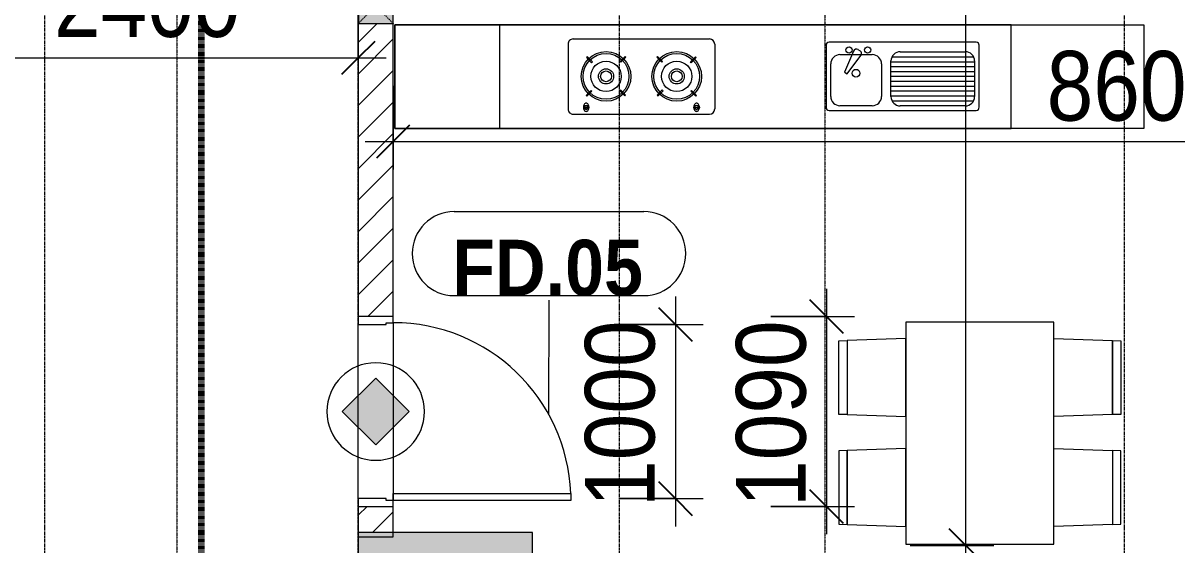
# Model space of a CAD drawing. Header units: millimetres. Extents: x 1591 to 239243, y -15958 to 82755.
# Drawn here: x 144526 to 151152, y 61841 to 64837 of the extents above; entities that cross this region are included whole.
import ezdxf

# ---------------------------------------------------------------- set-up
doc = ezdxf.new("R2010")
doc.units = ezdxf.units.MM
for name, pattern in [('1 NÉT CALL OUT', [6, 3, -3]), ('Dash Dot 3_16_', [7.9375, 4.7625, -1.5875, 0, -1.5875]), ('Dash_2_', [6, 3, -3]), ('Grid Line', [22.225, 12.7, -3.175, 3.175, -3.175])]:
    doc.linetypes.add(name, pattern=pattern)
for name, color, linetype, lineweight in [('0-1', 250, 'Continuous', 5), ('A-ANNO-DIMS', 211, 'Continuous', 9), ('A-ANNO-DIMS-160', 211, 'Continuous', 9), ('A-ANNO-NOTE', 131, 'Continuous', 9), ('A-DETL-3', 90, '1 NÉT CALL OUT', 100), ('A-DETL-GENF-2', 10, 'Continuous', 9), ('A-DOOR-3', 10, 'Continuous', 9), ('A-DOOR-FRAM-1', 10, 'Continuous', 9), ('A-DOOR-IDEN', 31, 'Continuous', 9), ('A-FLOR-2', 9, 'Continuous', 9), ('A-WALL', 113, 'Continuous', 9), ('A-WALL-3', 113, 'Continuous', 18), ('A-WALL-PATT-2', 111, 'Continuous', 9), ('G-ANNO-SYMB-1', 111, 'Dash Dot 3_16_', 18), ('I-FURN', 30, 'Continuous', 9), ('I-FURN-1', 254, 'Continuous', 9), ('S-COLS', 52, 'Continuous', 9), ('S-COLS-1', 52, 'Continuous', 5), ('S-COLS-2', 250, 'Continuous', 18), ('S-COLS-6', 52, 'Continuous', 18), ('S-COLS-HDLN', 52, 'Dash_2_', 9), ('S-GRID-1', 1, 'Grid Line', 9)]:
    doc.layers.add(name, color=color, linetype=linetype, lineweight=lineweight)
doc.styles.add('Arial_B_4', font='arialbd_0.ttf', dxfattribs={"width": 0.9, "height": 320})
doc.styles.add('UTM Avo', font='UTM Avo.ttf', dxfattribs={"width": 0.9, "height": 400})
doc.dimstyles.new('1_Dim_chi_tiet_2_5', dxfattribs={"dimscale": 304.8, "dimtxt": 399.720379, "dimasz": 0.629921, "dimexe": 0.524934, "dimexo": 0.0625, "dimgap": 0.052493, "dimtad": 1, "dimdec": 0, "dimrnd": 5, "dimzin": 0, "dimdsep": 46, "dimtxsty": 'UTM Avo', "dimblk1": 'OBLIQUE', "dimblk2": 'OBLIQUE', "dimsah": 1, "dimcen": 0.09, "dimdle": 0.524934, "dimazin": 0, "dimtfac": 1, "dimtdec": 4, "dimtix": 1, "dimtmove": 0, "dimatfit": 3, "dimfxl": 1.049869, "dimfxlon": 1, "dimtvp": 1, "dimtolj": 1, "dimtzin": 0, "dimarcsym": 2})

# ---------------------------------------------------------------- blocks, each defined once
blk = doc.blocks.new('NCV_TKTC_KET CAU_rvt-1-TKCS_MB TẦNG 5')
at = {"layer": 'S-COLS-1'}
blk.add_hatch(color=256, dxfattribs=at).paths.add_polyline_path([(44652.6, 61561.9), (45452.6, 61561.9), (45452.6, 61911.9), (44452.6, 61911.9), (44452.6, 61586.9), (44652.6, 61586.9)])
at = {"layer": 'S-COLS-2'}
for p, q in [((44452.6, 61911.9), (44452.6, 61561.9)), ((45452.6, 61911.9), (44452.6, 61911.9)), ((45452.6, 61561.9), (45452.6, 61911.9))]:
    blk.add_line(p, q, dxfattribs=at)
blk = doc.blocks.new('HE BEP A - HE BEP A-V48-TKCS_MB TẦNG 5')
at = {"layer": 'I-FURN'}
for p, q in [((3.5, -11), (765.9, -11)), ((3.5, -605.3), (3.5, -11)), ((765.9, -11), (765.9, -605.3)), ((765.9, -11), (765.9, -605.3)), ((4303.5, -11), (765.9, -11)), ((3703.5, -605.3), (3703.5, -11)), ((4303.5, -605.3), (4303.5, -11)), ((948.4, -131.7), (948.4, -487.8)), ((1810.5, -114.2), (965.9, -114.2)), ((1828, -487.8), (1828, -131.7)), ((2467.5, -494.2), (2467.5, -122.2)), ((3279.1, -92.2), (2497.5, -92.2)), ((2555.1, -129.3), (2587.6, -129.3)), ((2555.1, -133.3), (2555.1, -129.3)), ((2587.6, -129.3), (2587.6, -133.3)), ((3189, -129.3), (3189, -133.3)), ((3221.5, -129.3), (3189, -129.3)), ((3221.5, -133.3), (3221.5, -129.3)), ((3309.1, -494.2), (3309.1, -122.2)), ((975, -397.7), (975, -193.3)), ((975, -195.9), (1455.1, -195.9)), ((981.5, -167.9), (1448.7, -167.9)), ((1028.4, -139.9), (1401.8, -139.9)), ((1455.1, -193.3), (1455.1, -397.7)), ((1509.1, -380.9), (1509.1, -194.2)), ((1562.5, -140.8), (1747.9, -140.8)), ((1801.3, -194.2), (1801.3, -380.9)), ((2587.6, -133.3), (2555.1, -133.3)), ((2575.3, -194.9), (2570.9, -199.3)), ((2604.4, -224), (2575.3, -194.9)), ((2792.8, -197.7), (2763.7, -226.8)), ((2797.2, -202), (2792.8, -197.7)), ((2979.4, -202), (2983.8, -197.7)), ((2983.8, -197.7), (3012.9, -226.8)), ((3172.2, -224), (3201.4, -194.9)), ((3189, -133.3), (3221.5, -133.3)), ((3201.4, -194.9), (3205.8, -199.3)), ((975, -223.9), (1455.1, -223.9)), ((975, -251.9), (1455.1, -251.9)), ((2570.9, -199.3), (2600, -228.4)), ((2600, -228.4), (2604.4, -224)), ((2763.7, -226.8), (2768.1, -231.2)), ((2768.1, -231.2), (2797.2, -202)), ((3008.5, -231.2), (2979.4, -202)), ((3012.9, -226.8), (3008.5, -231.2)), ((3176.6, -228.4), (3172.2, -224)), ((3205.8, -199.3), (3176.6, -228.4)), ((975, -279.9), (1455.1, -279.9)), ((975, -307.9), (1455.1, -307.9)), ((1706.2, -324.4), (1627.3, -429.4)), ((1721.6, -333.3), (1706.2, -324.4)), ((975, -335.9), (1455.1, -335.9)), ((975, -363.9), (1455.1, -363.9)), ((975, -391.9), (1455.1, -391.9)), ((1670.1, -454.1), (1721.6, -333.3)), ((2573.6, -416.8), (2602.8, -387.7)), ((2607.1, -392.1), (2578, -421.2)), ((2602.8, -387.7), (2607.1, -392.1)), ((2766.5, -394.9), (2770.8, -390.5)), ((2795.6, -424), (2766.5, -394.9)), ((2770.8, -390.5), (2800, -419.6)), ((3005.8, -390.5), (2976.7, -419.6)), ((2981.1, -424), (3010.2, -394.9)), ((3010.2, -394.9), (3005.8, -390.5)), ((3173.9, -387.7), (3169.5, -392.1)), ((3169.5, -392.1), (3198.6, -421.2)), ((3203, -416.8), (3173.9, -387.7)), ((979.9, -419.9), (1450.3, -419.9)), ((1401.8, -451.1), (1028.4, -451.1)), ((1747.9, -434.2), (1562.5, -434.2)), ((1644.6, -463.3), (1632.2, -456.1)), ((2578, -421.2), (2573.6, -416.8)), ((2800, -419.6), (2795.6, -424)), ((2976.7, -419.6), (2981.1, -424)), ((3198.6, -421.2), (3203, -416.8)), ((965.9, -505.3), (1810.5, -505.3)), ((3279.1, -524.2), (2497.5, -524.2)), ((765.9, -605.3), (3.5, -605.3)), ((765.9, -605.3), (4303.5, -605.3))]:
    blk.add_line(p, q, dxfattribs=at)
for centre, radius in [((2685.4, -309.4), 142.6), ((2685.4, -309.4), 131.3), ((3091.2, -309.4), 142.6), ((3091.2, -309.4), 131.3), ((2685.4, -309.4), 87.2), ((3091.2, -309.4), 87.2), ((1656.3, -327.5), 22.2), ((2685.4, -309.4), 43.6), ((2685.4, -309.4), 30.9), ((3091.2, -309.4), 43.6), ((3091.2, -309.4), 30.9), ((1589.4, -460.9), 17.8), ((1696.1, -460.9), 17.8)]:
    blk.add_circle(centre, radius, dxfattribs=at)
for centre, radius, start, end in [((965.9, -131.7), 17.5, 90, 180), ((1810.5, -131.7), 17.5, 0, 90), ((2497.5, -122.2), 30, 90, 180), ((2588.6, -131.7), 33.5, 163.94189, 180), ((2588.6, -131.7), 33.5, 180, 196.05811), ((2580.1, -129.2), 24.7, 145.20397, 163.94189), ((2571.3, -131.3), 11.6, 9.71775, 170.28225), ((2574.8, -125.5), 18.1, 120.79762, 145.20397), ((2571.4, -119.8), 11.5, 90, 120.79762), ((2571.4, -119.8), 11.5, 59.20238, 90), ((2568, -125.5), 18.1, 34.79603, 59.20238), ((2562.6, -129.2), 24.7, 16.05811, 34.79603), ((2554.1, -131.7), 33.5, 0, 16.05811), ((2554.1, -131.7), 33.5, 343.94189, 0), ((3222.5, -131.7), 33.5, 163.94189, 180), ((3222.5, -131.7), 33.5, 180, 196.05811), ((3214, -129.2), 24.7, 145.20397, 163.94189), ((3208.7, -125.5), 18.1, 120.79762, 145.20397), ((3205.3, -131.3), 11.6, 9.71775, 170.28225), ((3205.3, -119.8), 11.5, 90, 120.79762), ((3205.3, -119.8), 11.5, 59.20238, 90), ((3201.9, -125.5), 18.1, 34.79603, 59.20238), ((3196.5, -129.2), 24.7, 16.05811, 34.79603), ((3188, -131.7), 33.5, 0, 16.05811), ((3188, -131.7), 33.5, 343.94189, 0), ((3279.1, -122.2), 30, 360, 90), ((1028.4, -193.3), 53.3, 90, 180), ((1401.8, -193.3), 53.3, 0, 90), ((1562.5, -194.2), 53.3, 90, 180), ((1747.9, -194.2), 53.3, 0, 90), ((2580.1, -134.1), 24.7, 196.05811, 214.79603), ((2571.3, -131.3), 11.6, 189.9102, 350.0898), ((2574.8, -137.9), 18.1, 214.79603, 239.20238), ((2571.4, -143.6), 11.5, 239.20238, 270), ((2571.4, -143.6), 11.5, 270, 300.79762), ((2568, -137.9), 18.1, 300.79762, 325.20397), ((2562.6, -134.1), 24.7, 325.20397, 343.94189), ((3214, -134.1), 24.7, 196.05811, 214.79603), ((3208.7, -137.9), 18.1, 214.79603, 239.20238), ((3205.3, -131.3), 11.6, 189.9102, 350.0898), ((3205.3, -143.6), 11.5, 239.20238, 270), ((3205.3, -143.6), 11.5, 270, 300.79762), ((3201.9, -137.9), 18.1, 300.79762, 325.20397), ((3196.5, -134.1), 24.7, 325.20397, 343.94189), ((1562.5, -380.9), 53.3, 180, 270), ((1747.9, -380.9), 53.3, 270, 0), ((1028.4, -397.7), 53.3, 180, 270), ((1401.8, -397.7), 53.3, 270, 0), ((1641, -440.7), 17.8, 140.53825, 240.0479), ((1653.4, -447.9), 17.8, 240.0479, 339.46209), ((965.9, -487.8), 17.5, 180, 270), ((1810.5, -487.8), 17.5, 270, 0), ((2497.5, -494.2), 30, 180, 270), ((3279.1, -494.2), 30, 270, 0)]:
    blk.add_arc(centre, radius, start, end, dxfattribs=at)
at = {"layer": 'I-FURN-1'}
for p, q in [((3.5, -11), (4303.5, -11)), ((3.5, -605.3), (3.5, -11)), ((4303.5, -11), (4303.5, -605.3)), ((4303.5, -605.3), (3.5, -605.3))]:
    blk.add_line(p, q, dxfattribs=at)
blk = doc.blocks.new('RES_BAN AN 1 - RES_BAN AN 1-901196-TKCS_MB TẦNG 5')
at = {"layer": 'I-FURN-1'}
for p, q in [((-425, 0), (-425, -1275)), ((425, 0), (-425, 0)), ((425, -1275), (425, 0)), ((-761.9, -113.5), (-809.6, -115.1)), ((-809.6, -115.1), (-809.6, -536.9)), ((-761.9, -113.5), (-425, -102.3)), ((-761.9, -538.5), (-761.9, -113.5)), ((-761.9, -538.5), (-761.9, -113.5)), ((-425, -102.3), (-425, -549.7)), ((425, -102.3), (425, -549.7)), ((761.9, -113.5), (425, -102.3)), ((761.9, -538.5), (761.9, -113.5)), ((761.9, -113.5), (761.9, -538.5)), ((809.6, -115.1), (761.9, -113.5)), ((809.6, -536.9), (809.6, -115.1)), ((-809.6, -536.9), (-761.9, -538.5)), ((-425, -549.7), (-761.9, -538.5)), ((425, -549.7), (761.9, -538.5)), ((761.9, -538.5), (809.6, -536.9)), ((-809.6, -745.3), (-761.9, -743.8)), ((-809.6, -1167.2), (-809.6, -745.3)), ((-761.9, -743.8), (-425, -732.5)), ((-761.9, -1168.8), (-761.9, -743.8)), ((-761.9, -743.8), (-761.9, -1168.8)), ((-425, -732.5), (-425, -1180)), ((425, -732.5), (425, -1180)), ((761.9, -743.8), (425, -732.5)), ((761.9, -743.8), (809.6, -745.3)), ((761.9, -1168.8), (761.9, -743.8)), ((761.9, -1168.8), (761.9, -743.8)), ((809.6, -745.3), (809.6, -1167.2)), ((-761.9, -1168.8), (-809.6, -1167.2)), ((-425, -1180), (-761.9, -1168.8)), ((425, -1180), (761.9, -1168.8)), ((809.6, -1167.2), (761.9, -1168.8)), ((-425, -1275), (425, -1275))]:
    blk.add_line(p, q, dxfattribs=at)
blk = doc.blocks.new('NCV_TKTC_TANG 5_rvt-1-TKCS_MB TẦNG 5')
at = {"layer": 'A-FLOR-2'}
blk.add_line((44652.6, 63116.9), (44652.6, 62096.9), dxfattribs=at)
at = {"layer": 'I-FURN-1', "rotation": 180}
for name, p in [('HE BEP A - HE BEP A-V48-TKCS_MB TẦNG 5', (48966.1, 64221.6)), ('RES_BAN AN 1 - RES_BAN AN 1-901196-TKCS_MB TẦNG 5', (48021.3, 61845.3))]:
    blk.add_blockref(name, p, dxfattribs=at)
blk = doc.blocks.new('G1_SOF - BO TRU - 200x200-3055083-TKCS_MB TẦNG 5')
at = {"layer": 'S-COLS'}
blk.add_hatch(color=256, dxfattribs=at).paths.add_polyline_path([(100, -100), (100, 100), (-100, 100), (-100, -100), (8.4, -100)])
at = {"layer": 'S-COLS-6'}
for p, q in [((100, 100), (-100, 100)), ((-100, 100), (-100, -100)), ((100, -100), (100, 100)), ((-100, -100), (100, -100))]:
    blk.add_line(p, q, dxfattribs=at)
at = {"layer": 'S-COLS-HDLN'}
for p, q in [((100, 100), (-100, -100)), ((-100, 100), (100, -100))]:
    blk.add_line(p, q, dxfattribs=at)
blk = doc.blocks.new('FD_05 - FD_05-1000x2200mm-835434-TKCS_MB TẦNG 5')
at = {"layer": 'A-DETL-GENF-2'}
for p, q in [((470, 100), (470, 1120)), ((470, 1120), (510, 1120)), ((510, 1120), (510, 100)), ((510, 100), (470, 100))]:
    blk.add_line(p, q, dxfattribs=at)
blk.add_arc((510, 100), 1020, 92.24747, 180, dxfattribs=at)
at = {"layer": 'A-DOOR-FRAM-1'}
for p, q in [((-510, 100), (-545, 100)), ((-545, 100), (-545, -100)), ((-510, 60), (-510, 100)), ((545, 100), (510, 100)), ((510, 100), (510, 60)), ((545, -100), (545, 100)), ((-500, 60), (-510, 60)), ((-500, -100), (-500, 60)), ((510, 60), (500, 60)), ((500, 60), (500, -100)), ((-545, -100), (-500, -100)), ((500, -100), (545, -100))]:
    blk.add_line(p, q, dxfattribs=at)
blk = doc.blocks.new('DIMBLOCK3-TKCS_MB TẦNG 5')
at = {"layer": 'A-ANNO-DIMS-160'}
for p, q in [((144051.5, 64957.8), (144051.5, 64477.8)), ((144051.5, 64637.8), (144051.5, 64957.8)), ((146451.4, 64957.8), (146451.4, 64477.8)), ((146451.4, 64637.8), (146451.4, 64957.8)), ((143891.5, 64637.8), (146611.4, 64637.8))]:
    blk.add_line(p, q, dxfattribs=at)
at = {"layer": 'A-ANNO-DIMS-160', "lineweight": 25}
for p, q in [((144051.5, 64637.8), (144147.5, 64733.8)), ((146451.4, 64637.8), (146547.4, 64733.8)), ((144051.5, 64637.8), (143955.5, 64541.8)), ((146451.4, 64637.8), (146355.4, 64541.8))]:
    blk.add_line(p, q, dxfattribs=at)
at = {"layer": 'A-ANNO-DIMS-160', "color": 0, "insert": (144703.7, 65157.5), "char_height": 400, "width": 1314.636, "attachment_point": 1, "line_spacing_factor": 1.110334, "style": 'UTM Avo'}
blk.add_mtext('2400', dxfattribs=at)
blk = doc.blocks.new('_Oblique')
at = {"color": 0, "linetype": 'ByBlock', "lineweight": -2}
blk.add_line((-0.5, -0.5), (0.5, 0.5), dxfattribs=at)
blk = doc.blocks.new('DIMBLOCK40-TKCS_MB TẦNG 5')
at = {"layer": 'A-ANNO-DIMS-160'}
for p, q in [((149939.5, 61676.9), (149939.5, 69996.9)), ((149619.5, 69836.9), (150099.5, 69836.9)), ((149939.5, 69836.9), (149619.5, 69836.9)), ((149619.5, 61836.9), (150099.5, 61836.9)), ((149939.5, 61836.9), (149619.5, 61836.9))]:
    blk.add_line(p, q, dxfattribs=at)
at = {"layer": 'A-ANNO-DIMS-160', "lineweight": 25}
for p, q in [((149939.5, 69836.9), (149843.5, 69932.9)), ((149939.5, 69836.9), (150035.5, 69740.9)), ((149939.5, 61836.9), (149843.5, 61932.9)), ((149939.5, 61836.9), (150035.5, 61740.9))]:
    blk.add_line(p, q, dxfattribs=at)
at = {"layer": 'A-ANNO-DIMS-160', "color": 0, "insert": (149419.9, 65289.2), "char_height": 400, "width": 1314.636, "attachment_point": 1, "rotation": 90, "line_spacing_factor": 1.110334, "style": 'UTM Avo'}
blk.add_mtext('8000', dxfattribs=at)
blk = doc.blocks.new('DIMBLOCK42-TKCS_MB TẦNG 5')
at = {"layer": 'A-ANNO-DIMS-160'}
for p, q in [((146651.4, 64477.2), (146651.4, 63997.2)), ((146651.4, 64157.2), (146651.4, 64477.2)), ((155251.5, 64477.2), (155251.5, 63997.2)), ((155251.5, 64157.2), (155251.5, 64477.2)), ((146491.4, 64157.2), (155411.5, 64157.2))]:
    blk.add_line(p, q, dxfattribs=at)
at = {"layer": 'A-ANNO-DIMS-160', "lineweight": 25}
for p, q in [((146651.4, 64157.2), (146747.4, 64253.2)), ((155251.5, 64157.2), (155347.5, 64253.2)), ((146651.4, 64157.2), (146555.4, 64061.2)), ((155251.5, 64157.2), (155155.5, 64061.2))]:
    blk.add_line(p, q, dxfattribs=at)
at = {"layer": 'A-ANNO-DIMS-160', "color": 0, "insert": (150403.7, 64676.9), "char_height": 400, "width": 1314.636, "attachment_point": 1, "line_spacing_factor": 1.110334, "style": 'UTM Avo'}
blk.add_mtext('8600', dxfattribs=at)
blk = doc.blocks.new('DIMBLOCK97-TKCS_MB TẦNG 5')
at = {"layer": 'A-ANNO-DIMS-160'}
for p, q in [((149139.5, 63311.9), (149139.5, 61901.9)), ((148819.5, 63151.9), (149299.5, 63151.9)), ((149139.5, 63151.9), (148819.5, 63151.9)), ((148819.5, 62061.9), (149299.5, 62061.9)), ((149139.5, 62061.9), (148819.5, 62061.9))]:
    blk.add_line(p, q, dxfattribs=at)
at = {"layer": 'A-ANNO-DIMS-160', "lineweight": 25}
for p, q in [((149139.5, 63151.9), (149043.5, 63247.9)), ((149139.5, 63151.9), (149235.5, 63055.9)), ((149139.5, 62061.9), (149043.5, 62157.9)), ((149139.5, 62061.9), (149235.5, 61965.9))]:
    blk.add_line(p, q, dxfattribs=at)
at = {"layer": 'A-ANNO-DIMS-160', "color": 0, "insert": (148619.9, 62059.1), "char_height": 400, "width": 1314.636, "attachment_point": 1, "rotation": 90, "line_spacing_factor": 1.110334, "style": 'UTM Avo'}
blk.add_mtext('1090', dxfattribs=at)
blk = doc.blocks.new('STN_Door Tag - STN_Door Tag-1788670-TKCS_MB TẦNG 5')
at = {"layer": 'A-DOOR-IDEN'}
for p, q in [((-3.37, 1.495), (3.431, 1.495)), ((-3.37, -1.524), (3.431, -1.524))]:
    blk.add_line(p, q, dxfattribs=at)
for centre, start, end in [((-3.37, -0.015), 90, 270), ((3.431, -0.015), 270, 90)]:
    blk.add_arc(centre, 1.509, start, end, dxfattribs=at)
blk = doc.blocks.new('DIMBLOCK144-TKCS_MB TẦNG 5')
at = {"layer": 'A-ANNO-DIMS-160'}
for p, q in [((148271.9, 63266.9), (148271.9, 61946.9)), ((147951.9, 63106.9), (148431.9, 63106.9)), ((148271.9, 63106.9), (147951.9, 63106.9)), ((147951.9, 62106.9), (148431.9, 62106.9)), ((148271.9, 62106.9), (147951.9, 62106.9))]:
    blk.add_line(p, q, dxfattribs=at)
at = {"layer": 'A-ANNO-DIMS-160', "lineweight": 25}
for p, q in [((148271.9, 63106.9), (148175.9, 63202.9)), ((148271.9, 63106.9), (148367.9, 63010.9)), ((148271.9, 62106.9), (148175.9, 62202.9)), ((148271.9, 62106.9), (148367.9, 62010.9))]:
    blk.add_line(p, q, dxfattribs=at)
at = {"layer": 'A-ANNO-DIMS-160', "color": 0, "insert": (147752.3, 62059.1), "char_height": 400, "width": 1314.636, "attachment_point": 1, "rotation": 90, "line_spacing_factor": 1.110334, "style": 'UTM Avo'}
blk.add_mtext('1000', dxfattribs=at)
blk = doc.blocks.new('HDNDCT_GHI CHÚ CỬA CHỐNG CHÁY EI30 - HDNDCT_GHI CHÚ CỬA CHỐNG CHÁY EI30-2461928-TKCS_MB TẦNG 5')
at = {"layer": 'A-ANNO-NOTE'}
blk.add_hatch(color=256, dxfattribs=at).paths.add_polyline_path([(-1.2, 0), (0, 1.2), (1.2, 0), (0, -1.2)])
for p, q in [((0, 1.2), (-1.2, 0)), ((1.2, 0), (0, 1.2)), ((-1.2, 0), (0, -1.2)), ((0, -1.2), (1.2, 0))]:
    blk.add_line(p, q, dxfattribs=at)
for start, end in [(360, 180), (180, 360)]:
    blk.add_arc((0, 0), 1.75, start, end, dxfattribs=at)

msp = doc.modelspace()

# ---------------------------------------------------------------- hatches: boundary and pattern name
at = {"layer": 'A-WALL-PATT-2'}
h = msp.add_hatch(dxfattribs=at)
h.set_pattern_fill('FP_1', color=256, style=0, pattern_type=2)
h.set_pattern_definition([(45, (101998.83, 0), (-90.50967, 90.50967), [])])
h.paths.add_polyline_path([(146451.5, 61911.9), (146651.4, 61911.9), (146651.4, 62061.9), (146451.4, 62061.9), (146451.4, 61911.9)])
h.paths.add_polyline_path([(146651.4, 63151.9), (146651.4, 64835.3), (146451.5, 64835.3), (146451.5, 65035.3), (146651.4, 65035.3), (146651.4, 69761.9), (146451.4, 69761.9), (146451.5, 63151.9), (146611.4, 63151.9)])

# ---------------------------------------------------------------- linework, layer by layer
at = {"layer": 'A-DETL-3'}
msp.add_line((145551.4, 52256.9), (145551.4, 71435.3), dxfattribs=at)
at = {"layer": 'A-DOOR-IDEN'}
msp.add_line((147546, 62591.1), (147546.3, 63245.7), dxfattribs=at)
at = {"layer": 'A-WALL'}
for p, q in [((146451.4, 62106.9), (146451.4, 63106.9)), ((146651.4, 63116.9), (146651.4, 62096.9))]:
    msp.add_line(p, q, dxfattribs=at)
at = {"layer": 'A-WALL-3'}
for p, q in [((146451.4, 69761.9), (146451.4, 63151.9)), ((146651.4, 63151.9), (146651.4, 64835.3)), ((146451.4, 62061.9), (146451.4, 61886.9)), ((146651.4, 61886.9), (146651.4, 62061.9)), ((146451.4, 61886.9), (146651.4, 61886.9))]:
    msp.add_line(p, q, dxfattribs=at)
at = {"layer": 'G-ANNO-SYMB-1'}
for p, q in [((145410.2, 82373.8), (145410.2, 13320.5)), ((149130.2, 82373.8), (149130.2, 13320.5))]:
    msp.add_line(p, q, dxfattribs=at)
at = {"layer": 'S-GRID-1'}
for p, q in [((144651.4, 19118.3), (144651.4, 76659.6)), ((146451.4, 19118.3), (146451.4, 76659.6)), ((147951.4, 19118.3), (147951.4, 76659.6)), ((150851.4, 19118.3), (150851.4, 76659.6))]:
    msp.add_line(p, q, dxfattribs=at)

# ---------------------------------------------------------------- block references
at = {"layer": '0-1'}
for name in ['NCV_TKTC_KET CAU_rvt-1-TKCS_MB TẦNG 5', 'NCV_TKTC_TANG 5_rvt-1-TKCS_MB TẦNG 5']:
    msp.add_blockref(name, (101998.8, 0), dxfattribs=at)
at = {"layer": 'A-ANNO-NOTE', "xscale": 160, "yscale": 160, "zscale": 160}
msp.add_blockref('HDNDCT_GHI CHÚ CỬA CHỐNG CHÁY EI30 - HDNDCT_GHI CHÚ CỬA CHỐNG CHÁY EI30-2461928-TKCS_MB TẦNG 5', (146551.4, 62606.9), dxfattribs=at)
at = {"layer": 'A-DOOR-3', "rotation": 269.9999999999999}
msp.add_blockref('FD_05 - FD_05-1000x2200mm-835434-TKCS_MB TẦNG 5', (146551.4, 62606.9), dxfattribs=at)
at = {"layer": 'A-DOOR-IDEN', "xscale": 159.9999999999999, "yscale": 159.9999999999999, "zscale": 159.9999999999999}
msp.add_blockref('STN_Door Tag - STN_Door Tag-1788670-TKCS_MB TẦNG 5', (147541.4, 63516), dxfattribs=at)
at = {"layer": 'S-COLS'}
msp.add_blockref('G1_SOF - BO TRU - 200x200-3055083-TKCS_MB TẦNG 5', (146551.5, 64935.3), dxfattribs=at)

# ---------------------------------------------------------------- texts
at = {"layer": 'A-DOOR-IDEN', "insert": (147538.2, 63430.6), "char_height": 320, "width": 1124.64, "attachment_point": 5, "line_spacing_factor": 0.936439, "style": 'Arial_B_4'}
msp.add_mtext('\\pt7.2,14.4,21.6,28.8,36,43.2,50.4,57.6,64.8,72,79.2,86.4,93.6,100.8,108,115.2,122.4,129.6,136.8,144,151.2,158.4,165.6,172.8,180,187.2,194.4,201.6,208.8,216,223.2,230.4;FD.05', dxfattribs=at)

# ---------------------------------------------------------------- dimensions: what is measured, and where the dimension line sits
at = {"layer": 'A-ANNO-DIMS'}
for base, p1, p2, override, picture, middle in [((149939.5, 69836.9), (149619.5, 61836.9), (149619.5, 69836.9), {"dimpost": '<>', "dimfxl": 8000}, 'DIMBLOCK40-TKCS_MB TẦNG 5', (149716.5, 65836.9)), ((148271.9, 62106.9), (147951.9, 63106.9), (147951.9, 62106.9), {"dimpost": '<>', "dimfxl": 1000}, 'DIMBLOCK144-TKCS_MB TẦNG 5', (148048.9, 62606.9)), ((149139.5, 62061.9), (148819.5, 63151.9), (148819.5, 62061.9), {"dimpost": '<>', "dimfxl": 1090}, 'DIMBLOCK97-TKCS_MB TẦNG 5', (148916.5, 62606.9))]:
    dim = msp.add_linear_dim(base=base, p1=p1, p2=p2, angle=90, dimstyle='1_Dim_chi_tiet_2_5', override=override, dxfattribs=at)
    dim.commit()
    dim.dimension.update_dxf_attribs({"geometry": picture, "text_midpoint": middle})
for base, p1, p2, override, picture, middle in [((146451.4, 64637.8), (144051.5, 64957.8), (146451.4, 64957.8), {"dimpost": '<>', "dimfxl": 2399.928669}, 'DIMBLOCK3-TKCS_MB TẦNG 5', (145251.4, 64860.8)), ((155251.5, 64157.2), (146651.4, 64477.2), (155251.5, 64477.2), {"dimpost": '<>', "dimfxl": 8600.101148}, 'DIMBLOCK42-TKCS_MB TẦNG 5', (150951.4, 64380.2))]:
    dim = msp.add_linear_dim(base=base, p1=p1, p2=p2, dimstyle='1_Dim_chi_tiet_2_5', override=override, dxfattribs=at)
    dim.commit()
    dim.dimension.update_dxf_attribs({"geometry": picture, "text_midpoint": middle})

doc.saveas('drawing.dxf')
